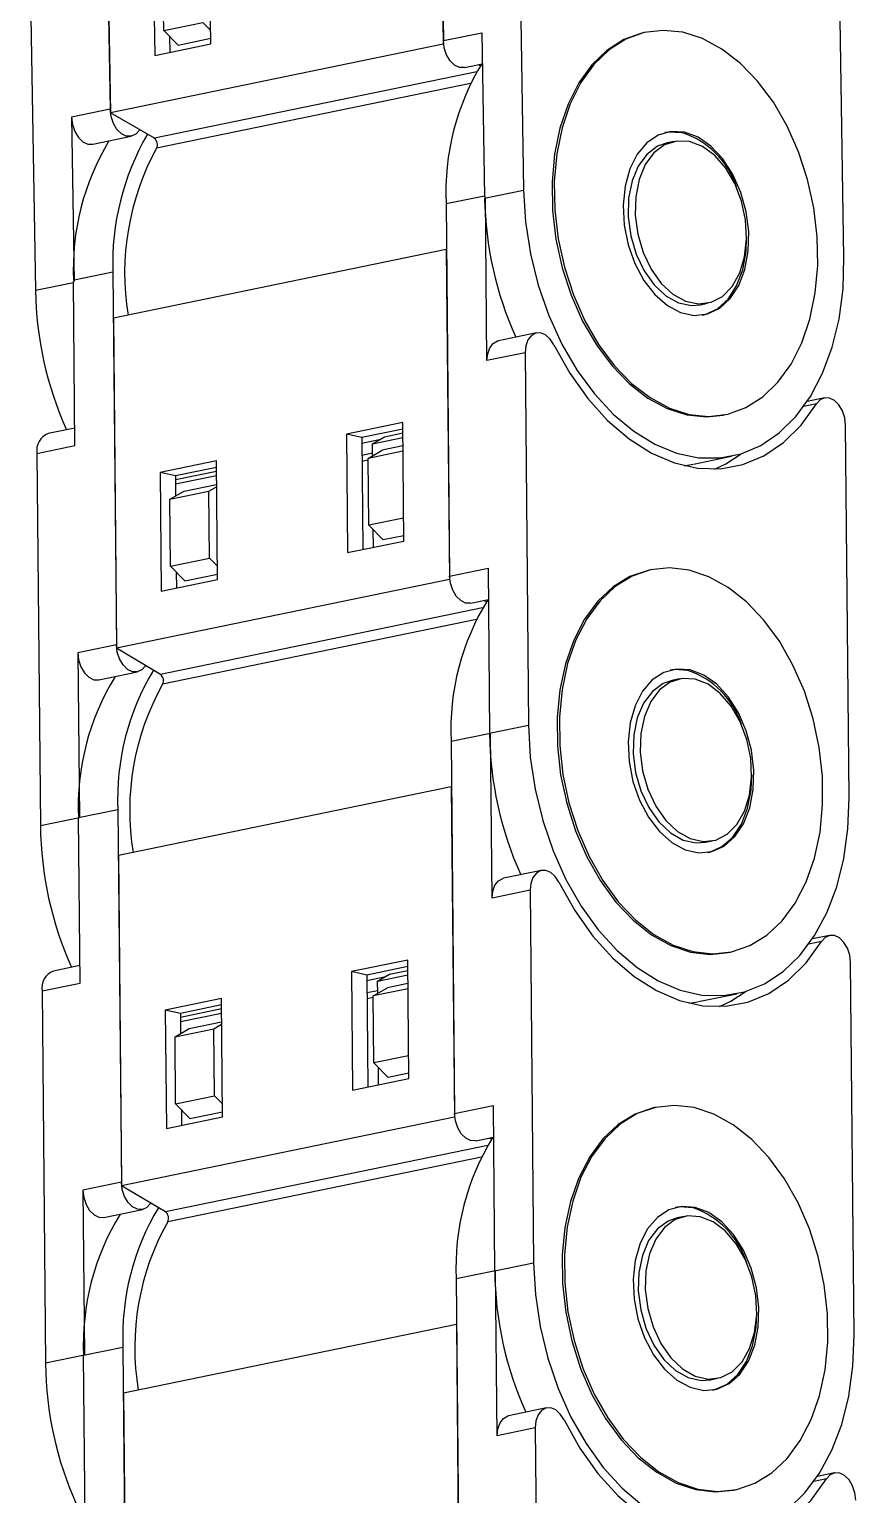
# Model space of a CAD drawing. Header units: millimetres. Extents: x 0 to 279, y 0 to 216.
# Drawn here: x 78.79 to 92.56, y 75.61 to 100 of the extents above; entities that cross this region are included whole.
import ezdxf

# ---------------------------------------------------------------- set-up
doc = ezdxf.new("R2010")
doc.units = ezdxf.units.MM

msp = doc.modelspace()

# ---------------------------------------------------------------- linework, layer by layer
at = {"color": 7, "linetype": 'Continuous', "lineweight": 25}
for p, q in [((85.587, 106.018), (85.689, 99.811)), ((85.595, 105.255), (85.686, 99.752)), ((80.037, 104.875), (80.139, 98.668)), ((80.053, 104.113), (80.143, 98.61)), ((86.922, 103.532), (87.024, 97.325)), ((92.361, 96.2), (92.259, 102.407)), ((78.792, 101.857), (78.894, 95.65)), ((81.818, 99.756), (81.785, 101.732)), ((80.849, 101.539), (80.882, 99.563)), ((81.033, 99.978), (81.015, 101.093)), ((81.033, 99.978), (81.682, 100.112)), ((81.814, 99.979), (81.682, 100.112)), ((85.686, 99.752), (80.143, 98.61)), ((80.882, 99.563), (81.818, 99.756)), ((81.273, 99.738), (81.033, 99.978)), ((81.13, 99.881), (81.134, 99.615)), ((81.273, 99.738), (81.816, 99.85)), ((85.686, 99.752), (85.693, 99.747)), ((85.689, 99.811), (86.33, 99.943)), ((86.33, 99.943), (86.375, 97.211)), ((89.074, 99.953), (89.037, 99.946)), ((86.04, 99.363), (86.338, 99.424)), ((86.273, 99.411), (86.305, 99.392)), ((80.139, 98.668), (79.497, 98.536)), ((79.497, 98.536), (79.542, 95.803)), ((80.875, 98.185), (80.143, 98.61)), ((79.848, 98.087), (80.49, 98.219)), ((89.533, 98.133), (89.415, 98.109)), ((86.375, 97.191), (87.024, 97.325)), ((85.733, 97.098), (85.792, 90.901)), ((86.415, 94.485), (86.389, 97.214)), ((85.737, 96.336), (80.194, 95.194)), ((85.737, 96.336), (85.741, 96.335)), ((85.737, 96.336), (85.789, 90.841)), ((80.183, 95.955), (80.242, 89.757)), ((79.553, 93.072), (79.527, 95.8)), ((89.97, 95.416), (90.088, 95.44)), ((80.194, 95.194), (80.246, 89.699)), ((87.239, 94.947), (86.605, 94.816)), ((87.049, 94.616), (86.415, 94.485)), ((87.049, 94.616), (87.108, 88.418)), ((92.037, 93.865), (91.75, 93.806)), ((85.011, 93.456), (84.075, 93.263)), ((85.029, 91.483), (85.011, 93.456)), ((90.348, 93.579), (90.385, 93.587)), ((92.446, 87.215), (92.388, 93.413)), ((79.55, 93.363), (79.109, 93.272)), ((84.075, 93.263), (84.093, 91.29)), ((84.329, 93.206), (84.075, 93.263)), ((85.012, 93.347), (84.329, 93.206)), ((84.329, 93.206), (84.346, 91.343)), ((84.621, 93.167), (84.33, 93.107)), ((84.509, 93.103), (84.71, 93.219)), ((84.509, 93.103), (85.013, 93.207)), ((84.71, 93.219), (85.012, 93.281)), ((78.919, 92.941), (79.553, 93.072)), ((78.919, 92.941), (78.978, 86.743)), ((84.51, 92.944), (84.332, 92.907)), ((84.438, 92.858), (84.672, 92.995)), ((85.015, 92.977), (84.438, 92.858)), ((84.511, 92.901), (84.509, 93.103)), ((85.014, 93.065), (84.672, 92.995)), ((81.908, 92.817), (80.972, 92.624)), ((81.909, 92.707), (81.226, 92.567)), ((81.926, 90.844), (81.908, 92.817)), ((84.438, 92.83), (84.333, 92.808)), ((84.448, 91.745), (84.438, 92.858)), ((89.697, 92.737), (89.841, 92.76)), ((89.856, 92.763), (90.489, 92.894)), ((80.972, 92.624), (80.99, 90.651)), ((81.226, 92.567), (80.972, 92.624)), ((81.909, 92.642), (81.226, 92.501)), ((81.226, 92.567), (81.229, 92.233)), ((81.91, 92.568), (81.227, 92.427)), ((81.134, 92.177), (81.369, 92.314)), ((81.134, 92.177), (81.783, 92.311)), ((81.369, 92.314), (81.911, 92.426)), ((81.783, 92.311), (81.912, 92.386)), ((81.793, 91.198), (81.783, 92.311)), ((81.145, 91.064), (81.134, 92.177)), ((85.026, 91.864), (84.448, 91.745)), ((84.686, 91.501), (84.448, 91.745)), ((84.093, 91.29), (85.029, 91.483)), ((84.525, 91.379), (84.522, 91.669)), ((85.029, 91.571), (84.686, 91.501)), ((81.145, 91.064), (81.793, 91.198)), ((81.383, 90.82), (81.145, 91.064)), ((81.924, 91.064), (81.793, 91.198)), ((85.792, 90.901), (86.433, 91.033)), ((86.433, 91.033), (86.459, 88.285)), ((89.158, 91.007), (89.121, 91)), ((85.789, 90.841), (80.246, 89.699)), ((80.99, 90.651), (81.926, 90.844)), ((81.241, 90.966), (81.243, 90.703)), ((81.383, 90.82), (81.926, 90.932)), ((85.789, 90.841), (85.796, 90.837)), ((86.143, 90.448), (86.438, 90.509)), ((86.37, 90.495), (86.407, 90.473)), ((80.242, 89.757), (79.601, 89.625)), ((79.601, 89.625), (79.626, 86.877)), ((80.976, 89.264), (80.246, 89.699)), ((79.952, 89.172), (80.593, 89.305)), ((89.617, 89.188), (89.499, 89.163)), ((85.818, 88.152), (86.474, 88.288)), ((86.459, 88.285), (87.108, 88.418)), ((86.5, 85.539), (86.474, 88.288)), ((85.818, 88.152), (85.876, 81.955)), ((85.821, 87.39), (80.279, 86.248)), ((85.821, 87.39), (85.825, 87.389)), ((85.821, 87.39), (85.873, 81.895)), ((79.626, 86.877), (78.978, 86.743)), ((80.268, 87.009), (79.612, 86.874)), ((79.638, 84.126), (79.612, 86.874)), ((80.268, 87.009), (80.326, 80.812)), ((90.054, 86.47), (90.172, 86.494)), ((80.279, 86.248), (80.33, 80.753)), ((87.323, 86.001), (86.689, 85.87)), ((87.134, 85.67), (86.5, 85.539)), ((87.134, 85.67), (87.192, 79.472)), ((92.121, 84.92), (91.835, 84.861)), ((90.433, 84.633), (90.47, 84.641)), ((79.635, 84.417), (79.193, 84.326)), ((85.095, 84.51), (84.159, 84.318)), ((85.096, 84.401), (84.413, 84.26)), ((85.114, 82.538), (85.095, 84.51)), ((92.531, 78.269), (92.472, 84.467)), ((84.159, 84.318), (84.178, 82.345)), ((84.413, 84.26), (84.159, 84.318)), ((84.413, 84.26), (84.431, 82.397)), ((84.705, 84.222), (84.414, 84.162)), ((84.593, 84.158), (84.794, 84.273)), ((84.593, 84.158), (85.098, 84.261)), ((84.595, 83.955), (84.593, 84.158)), ((84.794, 84.273), (85.097, 84.335)), ((79.004, 83.995), (79.638, 84.126)), ((79.004, 83.995), (79.062, 77.798)), ((84.595, 83.998), (84.416, 83.962)), ((84.522, 83.912), (84.757, 84.049)), ((85.1, 84.031), (84.522, 83.912)), ((84.533, 82.799), (84.522, 83.912)), ((85.099, 84.12), (84.757, 84.049)), ((89.94, 83.817), (90.574, 83.948)), ((81.992, 83.871), (81.056, 83.678)), ((81.056, 83.678), (81.075, 81.706)), ((81.31, 83.621), (81.056, 83.678)), ((81.993, 83.762), (81.31, 83.621)), ((81.994, 83.696), (81.311, 83.555)), ((82.011, 81.898), (81.992, 83.871)), ((84.522, 83.884), (84.417, 83.863)), ((89.782, 83.791), (89.925, 83.814)), ((81.31, 83.621), (81.313, 83.287)), ((81.995, 83.622), (81.312, 83.481)), ((81.453, 83.369), (81.996, 83.481)), ((81.867, 83.365), (81.996, 83.441)), ((81.219, 83.232), (81.453, 83.369)), ((81.219, 83.232), (81.867, 83.365)), ((81.229, 82.118), (81.219, 83.232)), ((81.878, 82.252), (81.867, 83.365)), ((85.11, 82.918), (84.533, 82.799)), ((84.771, 82.555), (84.533, 82.799)), ((84.61, 82.434), (84.607, 82.723)), ((84.178, 82.345), (85.114, 82.538)), ((85.113, 82.626), (84.771, 82.555)), ((81.229, 82.118), (81.878, 82.252)), ((82.009, 82.118), (81.878, 82.252)), ((81.467, 81.875), (81.229, 82.118)), ((81.325, 82.02), (81.328, 81.758)), ((81.467, 81.875), (82.01, 81.986)), ((85.876, 81.955), (86.518, 82.087)), ((86.518, 82.087), (86.543, 79.339)), ((89.242, 82.062), (89.206, 82.054)), ((85.873, 81.895), (80.33, 80.753)), ((81.075, 81.706), (82.011, 81.898)), ((85.873, 81.895), (85.88, 81.891)), ((86.227, 81.502), (86.522, 81.563)), ((86.454, 81.549), (86.491, 81.527)), ((80.326, 80.812), (79.685, 80.679)), ((81.06, 80.318), (80.33, 80.753)), ((79.685, 80.679), (79.711, 77.931)), ((80.036, 80.227), (80.677, 80.359)), ((89.702, 80.242), (89.584, 80.218)), ((85.902, 79.207), (86.558, 79.342)), ((86.543, 79.339), (87.192, 79.472)), ((86.584, 76.594), (86.558, 79.342)), ((85.902, 79.207), (85.961, 73.009)), ((85.906, 78.444), (80.363, 77.302)), ((85.906, 78.444), (85.909, 78.443)), ((85.906, 78.444), (85.958, 72.95)), ((80.352, 78.063), (79.696, 77.928)), ((80.352, 78.063), (80.411, 71.866)), ((79.711, 77.931), (79.062, 77.798)), ((79.722, 75.18), (79.696, 77.928)), ((90.139, 77.524), (90.257, 77.549)), ((80.363, 77.302), (80.415, 71.808)), ((87.408, 77.055), (86.774, 76.925)), ((87.218, 76.724), (86.584, 76.594)), ((87.218, 76.724), (87.277, 70.527)), ((92.206, 75.974), (91.919, 75.915)), ((90.517, 75.688), (90.554, 75.695))]:
    msp.add_line(p, q, dxfattribs=at)
at = {"color": 8, "linetype": 'Continuous', "lineweight": 25}
for p, q in [((86.245, 99.291), (80.875, 98.185)), ((86.142, 99.098), (80.913, 98.021)), ((85.733, 97.098), (86.374, 97.23)), ((80.183, 95.955), (79.542, 95.823)), ((79.528, 95.781), (78.894, 95.65)), ((91.903, 93.764), (91.69, 93.72)), ((86.343, 90.37), (80.976, 89.264)), ((86.238, 90.176), (81.013, 89.099)), ((91.988, 84.818), (91.775, 84.774)), ((86.428, 81.424), (81.06, 80.318)), ((86.323, 81.23), (81.097, 80.154)), ((92.072, 75.873), (91.859, 75.829))]:
    msp.add_line(p, q, dxfattribs=at)
at = {"color": 7, "linetype": 'Continuous', "lineweight": 25, "flags": 128}
for points in [[(86.04, 99.363), (85.958, 99.365), (85.876, 99.404), (85.802, 99.476), (85.742, 99.574), (85.703, 99.69), (85.689, 99.811)], [(89.037, 99.946), (88.995, 99.936), (88.693, 99.827), (88.412, 99.649), (88.161, 99.407), (87.943, 99.106), (87.765, 98.752), (87.629, 98.354), (87.54, 97.921), (87.499, 97.461), (87.507, 96.986), (87.563, 96.506), (87.667, 96.032), (87.817, 95.574), (88.008, 95.142), (88.237, 94.747), (88.499, 94.397), (88.787, 94.099), (89.095, 93.861), (89.417, 93.688), (89.745, 93.584), (90.071, 93.55), (90.348, 93.579)], [(89.677, 99.949), (89.35, 99.982), (89.032, 99.944), (88.73, 99.835), (88.449, 99.657), (88.197, 99.415), (87.98, 99.114), (87.802, 98.76), (87.666, 98.362), (87.577, 97.928), (87.536, 97.469), (87.544, 96.994), (87.6, 96.514), (87.704, 96.039), (87.854, 95.581), (88.045, 95.15), (88.274, 94.754), (88.536, 94.404), (88.824, 94.107), (89.132, 93.869), (89.454, 93.696), (89.782, 93.591), (90.108, 93.558), (90.426, 93.596), (90.729, 93.705), (91.009, 93.883), (91.261, 94.125), (91.479, 94.426), (91.657, 94.78), (91.792, 95.178), (91.882, 95.611), (91.923, 96.071), (91.915, 96.546), (91.858, 97.026), (91.754, 97.501), (91.605, 97.959), (91.414, 98.39), (91.185, 98.785), (90.923, 99.136), (90.635, 99.433), (90.327, 99.671), (90.005, 99.844), (89.677, 99.949)], [(79.497, 98.536), (79.512, 98.414), (79.551, 98.299), (79.61, 98.2), (79.685, 98.128), (79.767, 98.089), (79.848, 98.087)], [(80.625, 98.323), (80.565, 98.255), (80.49, 98.219), (80.408, 98.221), (80.326, 98.26), (80.252, 98.332), (80.192, 98.431), (80.153, 98.546), (80.139, 98.668)], [(89.704, 98.286), (89.48, 98.298), (89.267, 98.239), (89.076, 98.11), (88.915, 97.92), (88.792, 97.675), (88.714, 97.388), (88.682, 97.072), (88.7, 96.742), (88.766, 96.414), (88.876, 96.102), (89.027, 95.821), (89.211, 95.585), (89.419, 95.404), (89.641, 95.287), (89.867, 95.239), (90.087, 95.263), (90.291, 95.357), (90.468, 95.518), (90.61, 95.736), (90.711, 96.004), (90.767, 96.307), (90.774, 96.632), (90.732, 96.963), (90.643, 97.285), (90.511, 97.583), (90.343, 97.843), (90.146, 98.053), (89.93, 98.203), (89.704, 98.286)], [(89.668, 98.278), (89.443, 98.29), (89.38, 98.28)], [(89.415, 98.109), (89.256, 98.052), (89.078, 97.918), (88.934, 97.722), (88.831, 97.475), (88.774, 97.189), (88.766, 96.88), (88.809, 96.564), (88.899, 96.259), (89.032, 95.982), (89.2, 95.746), (89.395, 95.566), (89.607, 95.449), (89.822, 95.404), (89.97, 95.416)], [(89.788, 98.132), (89.575, 98.14), (89.374, 98.076), (89.196, 97.943), (89.052, 97.747), (88.949, 97.499), (88.892, 97.213), (88.884, 96.904), (88.927, 96.588), (89.017, 96.284), (89.15, 96.006), (89.318, 95.771), (89.513, 95.59), (89.724, 95.474), (89.94, 95.428), (90.149, 95.456), (90.339, 95.555), (90.501, 95.721), (90.626, 95.945), (90.707, 96.213), (90.739, 96.513), (90.721, 96.827), (90.655, 97.14), (90.542, 97.433), (90.391, 97.691), (90.208, 97.901), (90.003, 98.05), (89.788, 98.132)], [(87.024, 97.325), (87.057, 96.793), (87.14, 96.262), (87.27, 95.739), (87.445, 95.235), (87.662, 94.76), (87.917, 94.323), (88.205, 93.93), (88.521, 93.591), (88.859, 93.31), (89.212, 93.094), (89.574, 92.946), (89.938, 92.869), (90.298, 92.865), (90.646, 92.934), (90.977, 93.073), (91.283, 93.282), (91.56, 93.555), (91.803, 93.888), (92.006, 94.274), (92.166, 94.707), (92.279, 95.178), (92.345, 95.679), (92.361, 96.2)], [(90.005, 95.244), (90.05, 95.255), (90.254, 95.35), (90.431, 95.51), (90.573, 95.729), (90.675, 95.996), (90.73, 96.299), (90.74, 96.547)], [(87.529, 94.75), (87.467, 94.845), (87.391, 94.913), (87.309, 94.947), (87.227, 94.944), (87.154, 94.904), (87.097, 94.831), (87.061, 94.732), (87.049, 94.616)], [(86.415, 94.485), (86.427, 94.601), (86.463, 94.7), (86.52, 94.773), (86.593, 94.813), (86.605, 94.816)], [(87.529, 94.75), (87.793, 94.279), (88.094, 93.855), (88.425, 93.487), (88.781, 93.182), (89.154, 92.946), (89.537, 92.782), (89.924, 92.695), (90.306, 92.686), (90.676, 92.755), (91.027, 92.901), (91.353, 93.121), (91.647, 93.41), (91.903, 93.764)], [(92.388, 93.413), (92.374, 93.534), (92.336, 93.65), (92.277, 93.749), (92.203, 93.822), (92.121, 93.863), (92.038, 93.866), (91.964, 93.832), (91.903, 93.764)], [(90.203, 92.681), (90.393, 92.77), (90.648, 92.934)], [(89.121, 91), (89.101, 90.995), (88.797, 90.891), (88.515, 90.718), (88.261, 90.48), (88.041, 90.183), (87.86, 89.832), (87.722, 89.437), (87.629, 89.005), (87.585, 88.547), (87.589, 88.073), (87.642, 87.593), (87.743, 87.118), (87.89, 86.658), (88.078, 86.225), (88.305, 85.827), (88.564, 85.473), (88.851, 85.172), (89.158, 84.93), (89.479, 84.752), (89.807, 84.643), (90.134, 84.604), (90.433, 84.633)], [(89.784, 90.998), (89.457, 91.037), (89.138, 91.003), (88.834, 90.899), (88.552, 90.725), (88.298, 90.488), (88.078, 90.19), (87.897, 89.84), (87.758, 89.445), (87.666, 89.013), (87.621, 88.555), (87.626, 88.081), (87.679, 87.6), (87.78, 87.125), (87.927, 86.666), (88.115, 86.232), (88.342, 85.834), (88.601, 85.481), (88.888, 85.179), (89.195, 84.937), (89.516, 84.759), (89.844, 84.65), (90.171, 84.612), (90.49, 84.645), (90.794, 84.75), (91.076, 84.923), (91.33, 85.161), (91.55, 85.458), (91.731, 85.809), (91.869, 86.204), (91.962, 86.635), (92.006, 87.094), (92.002, 87.568), (91.948, 88.048), (91.847, 88.523), (91.701, 88.983), (91.512, 89.416), (91.286, 89.814), (91.026, 90.168), (90.74, 90.469), (90.432, 90.711), (90.111, 90.889), (89.784, 90.998)], [(86.143, 90.448), (86.141, 90.448), (86.059, 90.451), (85.977, 90.491), (85.903, 90.564), (85.844, 90.663), (85.806, 90.779), (85.792, 90.901)], [(80.726, 89.406), (80.666, 89.338), (80.591, 89.304), (80.509, 89.307), (80.427, 89.347), (80.353, 89.421), (80.294, 89.52), (80.256, 89.636), (80.242, 89.757)], [(79.601, 89.625), (79.614, 89.504), (79.653, 89.388), (79.712, 89.288), (79.785, 89.215), (79.867, 89.175), (79.95, 89.172), (79.952, 89.172)], [(89.799, 89.338), (89.575, 89.353), (89.361, 89.297), (89.168, 89.172), (89.006, 88.984), (88.882, 88.742), (88.801, 88.457), (88.767, 88.142), (88.782, 87.812), (88.846, 87.483), (88.955, 87.17), (89.104, 86.888), (89.286, 86.649), (89.493, 86.465), (89.715, 86.345), (89.941, 86.294), (90.162, 86.314), (90.366, 86.405), (90.544, 86.563), (90.689, 86.779), (90.792, 87.045), (90.85, 87.346), (90.859, 87.671), (90.819, 88.002), (90.732, 88.325), (90.603, 88.624), (90.436, 88.886), (90.241, 89.099), (90.025, 89.252), (89.799, 89.338)], [(89.763, 89.33), (89.538, 89.346), (89.464, 89.335)], [(89.499, 89.163), (89.349, 89.111), (89.17, 88.98), (89.024, 88.786), (88.919, 88.541), (88.86, 88.256), (88.85, 87.948), (88.89, 87.632), (88.979, 87.327), (89.11, 87.047), (89.277, 86.81), (89.471, 86.626), (89.682, 86.507), (89.897, 86.459), (90.054, 86.47)], [(89.882, 89.184), (89.668, 89.196), (89.466, 89.135), (89.288, 89.004), (89.142, 88.811), (89.037, 88.565), (88.978, 88.28), (88.968, 87.972), (89.008, 87.656), (89.096, 87.351), (89.228, 87.072), (89.395, 86.834), (89.589, 86.651), (89.8, 86.532), (90.015, 86.483), (90.225, 86.507), (90.416, 86.604), (90.579, 86.767), (90.706, 86.988), (90.789, 87.255), (90.823, 87.554), (90.808, 87.868), (90.743, 88.181), (90.633, 88.475), (90.482, 88.735), (90.301, 88.947), (90.097, 89.099), (89.882, 89.184)], [(87.108, 88.418), (87.137, 87.887), (87.216, 87.355), (87.343, 86.832), (87.515, 86.326), (87.729, 85.849), (87.982, 85.408), (88.267, 85.012), (88.581, 84.668), (88.917, 84.383), (89.269, 84.162), (89.631, 84.009), (89.995, 83.927), (90.356, 83.917), (90.705, 83.98), (91.037, 84.115), (91.346, 84.318), (91.625, 84.587), (91.87, 84.916), (92.077, 85.298), (92.24, 85.728), (92.357, 86.197), (92.426, 86.695), (92.446, 87.215)], [(90.09, 86.299), (90.125, 86.307), (90.329, 86.398), (90.508, 86.555), (90.652, 86.772), (90.755, 87.037), (90.813, 87.339), (90.824, 87.601)], [(86.5, 85.539), (86.511, 85.655), (86.548, 85.754), (86.605, 85.828), (86.678, 85.867), (86.689, 85.87)], [(87.613, 85.804), (87.552, 85.899), (87.476, 85.967), (87.393, 86.001), (87.311, 85.998), (87.239, 85.958), (87.181, 85.885), (87.145, 85.786), (87.134, 85.67)], [(87.613, 85.804), (87.878, 85.333), (88.178, 84.909), (88.51, 84.541), (88.865, 84.236), (89.238, 84), (89.622, 83.836), (90.008, 83.749), (90.39, 83.74), (90.76, 83.809), (91.112, 83.955), (91.437, 84.175), (91.731, 84.464), (91.988, 84.818)], [(92.472, 84.467), (92.458, 84.589), (92.42, 84.705), (92.361, 84.804), (92.287, 84.877), (92.205, 84.917), (92.123, 84.92), (92.048, 84.886), (91.988, 84.818)], [(90.287, 83.735), (90.478, 83.825), (90.733, 83.989)], [(86.227, 81.502), (86.226, 81.502), (86.143, 81.505), (86.061, 81.545), (85.987, 81.618), (85.928, 81.717), (85.89, 81.833), (85.876, 81.955)], [(89.206, 82.054), (89.185, 82.05), (88.881, 81.945), (88.599, 81.772), (88.346, 81.534), (88.126, 81.237), (87.944, 80.887), (87.806, 80.491), (87.714, 80.06), (87.669, 79.602), (87.674, 79.127), (87.727, 78.647), (87.828, 78.172), (87.974, 77.713), (88.163, 77.279), (88.39, 76.881), (88.649, 76.527), (88.935, 76.226), (89.243, 75.984), (89.564, 75.806), (89.891, 75.697), (90.218, 75.659), (90.517, 75.688)], [(89.868, 82.053), (89.541, 82.091), (89.222, 82.057), (88.918, 81.953), (88.636, 81.78), (88.382, 81.542), (88.162, 81.244), (87.981, 80.894), (87.843, 80.499), (87.75, 80.067), (87.706, 79.609), (87.71, 79.135), (87.764, 78.655), (87.865, 78.18), (88.011, 77.72), (88.2, 77.287), (88.426, 76.889), (88.686, 76.535), (88.972, 76.234), (89.279, 75.991), (89.601, 75.814), (89.928, 75.705), (90.255, 75.666), (90.574, 75.7), (90.878, 75.804), (91.16, 75.977), (91.414, 76.215), (91.634, 76.513), (91.815, 76.863), (91.954, 77.258), (92.046, 77.69), (92.091, 78.148), (92.086, 78.622), (92.033, 79.102), (91.932, 79.577), (91.785, 80.037), (91.597, 80.471), (91.37, 80.869), (91.111, 81.222), (90.824, 81.523), (90.517, 81.766), (90.196, 81.943), (89.868, 82.053)], [(80.811, 80.46), (80.75, 80.392), (80.676, 80.359), (80.593, 80.362), (80.511, 80.402), (80.437, 80.475), (80.378, 80.574), (80.34, 80.69), (80.326, 80.812)], [(79.685, 80.679), (79.699, 80.558), (79.737, 80.442), (79.796, 80.343), (79.87, 80.27), (79.952, 80.23), (80.034, 80.226), (80.036, 80.227)], [(89.884, 80.392), (89.659, 80.408), (89.445, 80.351), (89.253, 80.226), (89.091, 80.038), (88.966, 79.796), (88.885, 79.511), (88.852, 79.196), (88.867, 78.867), (88.93, 78.538), (89.039, 78.224), (89.188, 77.942), (89.37, 77.703), (89.577, 77.519), (89.799, 77.399), (90.026, 77.348), (90.246, 77.369), (90.45, 77.46), (90.629, 77.617), (90.773, 77.834), (90.877, 78.099), (90.934, 78.401), (90.943, 78.725), (90.904, 79.056), (90.817, 79.379), (90.687, 79.679), (90.521, 79.941), (90.325, 80.153), (90.109, 80.306), (89.884, 80.392)], [(89.967, 80.238), (89.753, 80.25), (89.551, 80.189), (89.372, 80.059), (89.226, 79.865), (89.121, 79.619), (89.062, 79.335), (89.052, 79.026), (89.093, 78.711), (89.181, 78.405), (89.312, 78.126), (89.479, 77.888), (89.673, 77.705), (89.884, 77.586), (90.1, 77.537), (90.309, 77.562), (90.5, 77.658), (90.664, 77.821), (90.79, 78.043), (90.873, 78.31), (90.908, 78.608), (90.892, 78.922), (90.827, 79.235), (90.717, 79.529), (90.567, 79.789), (90.385, 80.001), (90.181, 80.154), (89.967, 80.238)], [(89.847, 80.385), (89.622, 80.4), (89.549, 80.389)], [(89.584, 80.218), (89.433, 80.165), (89.254, 80.034), (89.108, 79.841), (89.003, 79.595), (88.944, 79.31), (88.934, 79.002), (88.975, 78.686), (89.063, 78.381), (89.194, 78.102), (89.361, 77.864), (89.555, 77.681), (89.766, 77.562), (89.982, 77.513), (90.139, 77.524)], [(87.192, 79.472), (87.222, 78.942), (87.301, 78.409), (87.428, 77.886), (87.6, 77.381), (87.814, 76.903), (88.066, 76.462), (88.352, 76.066), (88.666, 75.723), (89.002, 75.438), (89.354, 75.216), (89.716, 75.063), (90.08, 74.981), (90.44, 74.972), (90.79, 75.035), (91.122, 75.169), (91.43, 75.373), (91.71, 75.641), (91.955, 75.97), (92.161, 76.353), (92.324, 76.782), (92.441, 77.251), (92.511, 77.75), (92.531, 78.269)], [(90.174, 77.353), (90.209, 77.361), (90.414, 77.452), (90.592, 77.61), (90.736, 77.826), (90.84, 78.091), (90.897, 78.393), (90.909, 78.655)], [(86.584, 76.594), (86.596, 76.71), (86.632, 76.809), (86.689, 76.882), (86.762, 76.922), (86.774, 76.925)], [(87.698, 76.858), (87.636, 76.954), (87.56, 77.022), (87.478, 77.056), (87.396, 77.052), (87.323, 77.012), (87.266, 76.939), (87.23, 76.84), (87.218, 76.724)], [(87.698, 76.858), (87.962, 76.387), (88.263, 75.964), (88.594, 75.596), (88.95, 75.291), (89.323, 75.054), (89.706, 74.891), (90.093, 74.804), (90.474, 74.795), (90.845, 74.864), (91.196, 75.009), (91.522, 75.229), (91.816, 75.519), (92.072, 75.873)], [(92.557, 75.521), (92.543, 75.643), (92.504, 75.759), (92.446, 75.858), (92.372, 75.931), (92.29, 75.971), (92.207, 75.974), (92.132, 75.94), (92.072, 75.873)]]:
    msp.add_lwpolyline(points, dxfattribs=at)
at = {"color": 7, "linetype": 'Continuous', "lineweight": 25}
for centre, radius, start, end in [((89.859, 97.284), 4.13, 148.4897, 182.582), ((83.666, 96.004), 4.142, 148.9142, 182.5493), ((84.468, 96.104), 4.287, 149.9214, 181.9968), ((80.798, 98.081), 0.129, 332.2813, 53.7222), ((89.234, 96.944), 1.403, 17.8549, 71.9916), ((84.691, 95.946), 4.311, 151.2284, 189.3674), ((92.259, 97.292), 5.884, 180.9798, 204.2448), ((84.777, 95.751), 5.884, 180.9798, 204.2448), ((79.216, 92.991), 0.301, 110.8782, 189.492), ((89.937, 88.339), 4.124, 148.2896, 182.5975), ((84.405, 87.193), 4.142, 148.8891, 182.5512), ((80.899, 89.16), 0.129, 331.9128, 53.325), ((89.309, 87.992), 1.413, 18.0174, 71.2971), ((83.731, 87.061), 4.124, 148.2896, 182.5975), ((84.749, 87.002), 4.285, 150.6931, 189.4532), ((92.343, 88.346), 5.885, 180.5986, 204.2432), ((84.862, 86.805), 5.885, 180.5986, 204.2432), ((79.301, 84.045), 0.301, 110.8782, 189.492), ((90.022, 79.394), 4.124, 148.2896, 182.5975), ((83.816, 78.115), 4.124, 148.2896, 182.5975), ((84.49, 78.248), 4.142, 148.8891, 182.5512), ((80.983, 80.215), 0.129, 331.9128, 53.325), ((89.394, 79.046), 1.413, 18.0174, 71.2971), ((84.834, 78.056), 4.285, 150.6931, 189.4532), ((92.428, 79.4), 5.885, 180.5986, 204.2432), ((84.947, 77.859), 5.885, 180.5986, 204.2432)]:
    msp.add_arc(centre, radius, start, end, dxfattribs=at)

doc.saveas('drawing.dxf')
